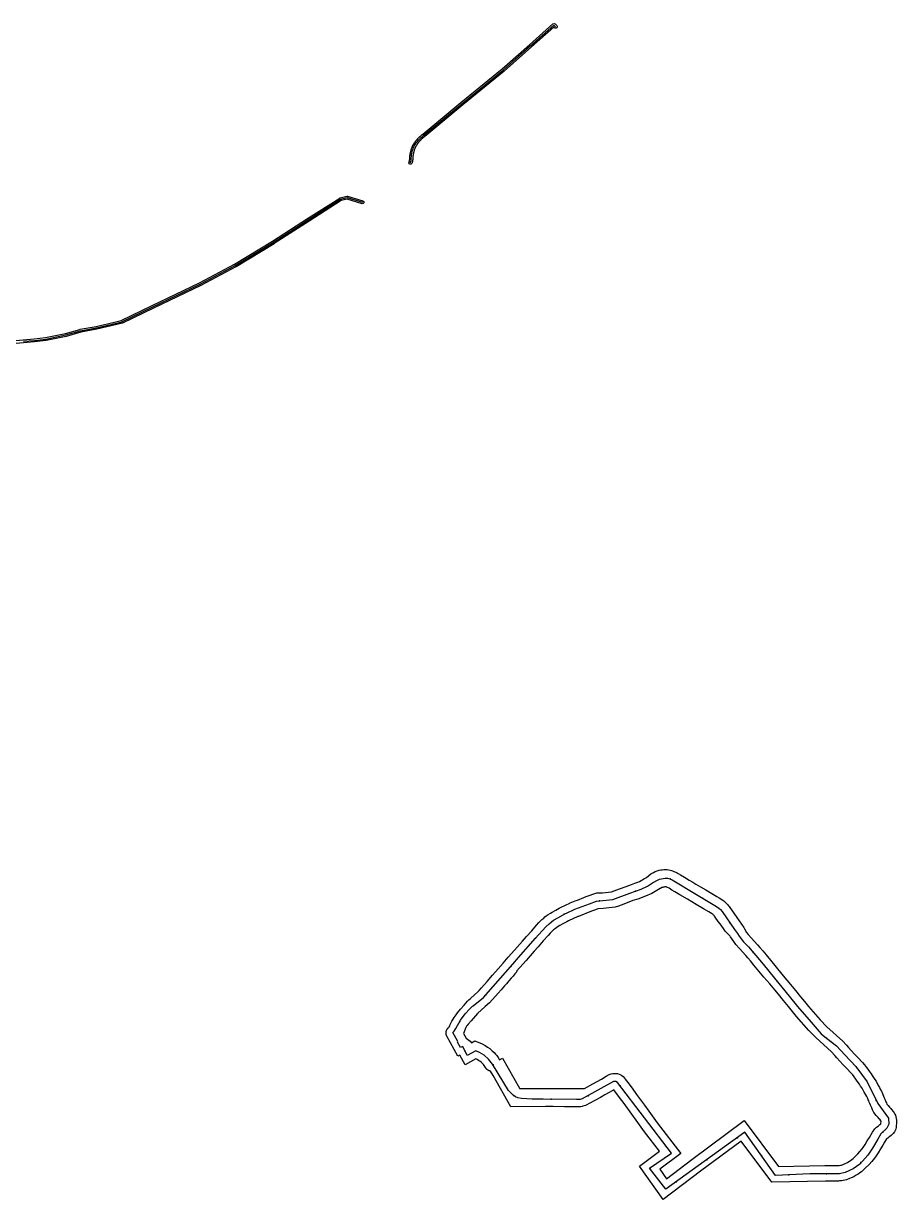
# Model space of a CAD drawing. Header units: inches. Extents: x 87993 to 113012, y 435073 to 454214.
# Drawn here: x 97499 to 99816, y 435473 to 438594 of the extents above; entities that cross this region are included whole.
import ezdxf

# ---------------------------------------------------------------- set-up
doc = ezdxf.new("R2010")
doc.units = ezdxf.units.IN
doc.header["$MEASUREMENT"] = 0
for name, color, linetype, true_color in [('As_waterkering_PLSA', 7, 'Continuous', 0x58e833), ('As_waterkering_Stormp', 7, 'Continuous', 0x58e833), ('Kernzone_PLSA', 7, 'Continuous', 0x4ce81c), ('Kernzone_Stormp', 7, 'Continuous', 0xa0e8a7), ('Referentiepunten_Stormp', 7, 'Continuous', 0xebe878)]:
    doc.layers.add(name, color=color, linetype=linetype, true_color=true_color)

msp = doc.modelspace()

# ---------------------------------------------------------------- linework, layer by layer
at = {"layer": 'As_waterkering_PLSA'}
for points in [[(98788, 438484.4), (98845.1, 438534.7), (98907.1, 438589.9), (98911.5, 438585.5)], [(97499.4, 437750.5), (97528.4, 437752.8), (97558.7, 437756.5), (97611.5, 437767.6), (97650.3, 437778.5), (97693, 437786.3), (97745.8, 437798.6), (97760.1, 437802.4), (97842.4, 437842.2), (97967.9, 437902.5), (98061.3, 437951.8), (98162.3, 438013), (98255, 438072.7), (98340.7, 438127.5), (98358.3, 438132.1), (98399.1, 438119.5)]]:
    msp.add_lwpolyline(points, dxfattribs=at)
msp.add_lwpolyline([(98526.3, 438224.3, 0.092943), (98528.4, 438237.2, -0.095129), (98536.4, 438269, -0.101157), (98561.6, 438297.2), (98662.7, 438381), (98772.2, 438470.4), (98788, 438484.4)], format="xyb", dxfattribs=at)
at = {"layer": 'As_waterkering_Stormp'}
for points in [[(99171.4, 436314.8), (99171.9, 436315.1), (99179.7, 436319.4), (99187.4, 436322.9), (99192.1, 436324.3), (99197, 436325.1), (99202.4, 436325.5), (99208.5, 436325.3), (99214.6, 436323.7), (99221, 436321), (99285.6, 436282.1), (99338.6, 436250.7), (99344.2, 436246.4), (99348.9, 436242.5), (99353.3, 436237.1), (99386.2, 436189.7), (99394.1, 436178.5)], [(98940.4, 436232.8), (98962.6, 436243), (99001.4, 436257.9), (99019.9, 436264.7), (99036.6, 436266.3), (99063.6, 436269), (99108.5, 436285.5), (99138.2, 436296.4), (99155, 436304.3), (99171.4, 436314.8)], [(98692.7, 435987.1), (98720.2, 436009), (98746.1, 436038.2), (98798.3, 436097.7), (98813.2, 436115.1), (98858.4, 436166.6), (98885.7, 436196.9), (98894.1, 436204.8), (98900.1, 436209.7), (98906.1, 436213.8), (98917.6, 436220.7), (98938, 436231.7), (98940.4, 436232.8)], [(99394.1, 436178.5), (99398.6, 436172.1), (99410.2, 436157), (99423.6, 436143.1), (99461.9, 436097.2), (99491.9, 436060.5), (99531.4, 436012.5), (99553.5, 435984.7), (99589.4, 435943.3), (99616.1, 435912.5), (99630.6, 435901.1)], [(98744.3, 435832.3), (98744.2, 435832.4), (98733.7, 435845.2), (98721.9, 435855.7), (98709.5, 435862.6), (98699.4, 435867.6), (98677.1, 435855.4), (98665, 435879.1), (98658.8, 435876), (98650.9, 435890.8), (98652.4, 435891.9), (98639.1, 435915.7), (98642.6, 435919.4), (98646.9, 435927.1), (98659.1, 435949.1), (98671.7, 435965.2), (98683.3, 435977.7), (98690.8, 435985.6), (98692.7, 435987.1)], [(99630.6, 435901.1), (99656.4, 435880.9), (99679, 435856.7), (99708.2, 435825.5), (99738, 435785.4), (99766.2, 435727.6), (99794.8, 435688.9), (99795.6, 435672.6), (99790.5, 435662.2), (99774.9, 435646.8), (99766.3, 435633.2), (99752.2, 435608.9), (99739.6, 435590.7), (99718.4, 435567), (99701.5, 435554.5), (99680.1, 435544.7), (99664.4, 435541.2), (99625.9, 435540.9)], [(99625.9, 435540.9), (99586.4, 435540.7), (99494.8, 435536.9), (99413.5, 435651.2), (99204.2, 435500), (99160.6, 435556), (99218.6, 435595.5), (99076.1, 435783.2), (99071.3, 435786.2), (99065.3, 435786.2), (98990.1, 435744.2), (98982, 435739.9), (98976.4, 435738.2), (98966.8, 435738.2), (98878, 435739.1), (98849.3, 435738.8), (98820.8, 435740.8), (98810.8, 435742.5), (98804.7, 435745), (98799.2, 435749.4), (98786.5, 435762.4), (98744.3, 435832.3)]]:
    msp.add_lwpolyline(points, dxfattribs=at)
at = {"layer": 'Kernzone_PLSA'}
msp.add_lwpolyline([(98908.7, 438582.7), (98906.9, 438584.5), (98847.7, 438531.7), (98774.8, 438467.4), (98774.7, 438467.3), (98665.2, 438377.9), (98564.2, 438294.2), (98564.2, 438294.2, -0.011803), (98564, 438294), (98563.3, 438293.5), (98562.7, 438293), (98562, 438292.5), (98561.4, 438292), (98560.7, 438291.5), (98560.1, 438291), (98559.5, 438290.4), (98558.8, 438289.9), (98558.2, 438289.3), (98557.6, 438288.8), (98557, 438288.2), (98556.3, 438287.7), (98555.7, 438287.1), (98555.1, 438286.5), (98554.6, 438285.9), (98554, 438285.4), (98553.4, 438284.8), (98552.8, 438284.2), (98552.2, 438283.6), (98551.7, 438283), (98551.1, 438282.3), (98550.5, 438281.7), (98550, 438281.1), (98549.5, 438280.5), (98548.9, 438279.9), (98548.4, 438279.2), (98547.8, 438278.6), (98547.3, 438277.9), (98546.8, 438277.3), (98546.3, 438276.6), (98545.8, 438276), (98545.3, 438275.3), (98544.8, 438274.6), (98544.3, 438273.9), (98543.8, 438273.3), (98543.4, 438272.6), (98542.9, 438271.9), (98542.5, 438271.2), (98542, 438270.5), (98541.5, 438269.8), (98541.1, 438269.1), (98540.7, 438268.4), (98540.2, 438267.7), (98539.9, 438267.1), (98539.7, 438266.6), (98539.3, 438265.9), (98539, 438265.2), (98538.7, 438264.4), (98538.4, 438263.7), (98538.1, 438263), (98537.9, 438262.2), (98537.6, 438261.5), (98537.3, 438260.8), (98537, 438260), (98536.8, 438259.3), (98536.5, 438258.5), (98536.3, 438257.8), (98536, 438257.1), (98535.8, 438256.3), (98535.6, 438255.6), (98535.4, 438254.8), (98535.2, 438254), (98535, 438253.3), (98534.8, 438252.5), (98534.6, 438251.8), (98534.4, 438251), (98534.2, 438250.2), (98534.1, 438249.5), (98533.9, 438248.7), (98533.8, 438247.9), (98533.6, 438247.1), (98533.5, 438246.4), (98533.4, 438245.6), (98533.2, 438244.8), (98533.1, 438244), (98533, 438243.3), (98532.9, 438242.5), (98532.8, 438241.7), (98532.7, 438240.9), (98532.7, 438240.1), (98532.6, 438239.4), (98532.5, 438238.6), (98532.5, 438237.8), (98532.4, 438237.1), (98532.4, 438236.7), (98532.4, 438236.2), (98532.4, 438235.6), (98532.4, 438235), (98532.4, 438234.4), (98532.4, 438233.8), (98532.3, 438233.2), (98532.3, 438232.6), (98532.2, 438232.1), (98532.1, 438231.5), (98532.1, 438230.9), (98532, 438230.3), (98531.9, 438229.7), (98531.8, 438229.1), (98531.7, 438228.6), (98531.5, 438228), (98531.4, 438227.4), (98531.3, 438226.9), (98531.1, 438226.3), (98531, 438225.7), (98530.8, 438225.2), (98530.6, 438224.6), (98530.5, 438224), (98530.3, 438223.5), (98530.1, 438222.9, -0.269191), (98527, 438220.3, -0.574379), (98522.5, 438225.6), (98522.7, 438226.1), (98522.9, 438226.5), (98523, 438227), (98523.1, 438227.4), (98523.3, 438227.9), (98523.4, 438228.3), (98523.5, 438228.8), (98523.6, 438229.2), (98523.7, 438229.7), (98523.8, 438230.2), (98523.9, 438230.6), (98524, 438231.1), (98524.1, 438231.5), (98524.1, 438232), (98524.2, 438232.5), (98524.2, 438232.9), (98524.3, 438233.4), (98524.3, 438233.9), (98524.4, 438234.3), (98524.4, 438234.8), (98524.4, 438235.3), (98524.4, 438235.7), (98524.4, 438236.2), (98524.4, 438236.7), (98524.4, 438237.2), (98524.4, 438237.5), (98524.5, 438238.3), (98524.5, 438239.2), (98524.6, 438240), (98524.7, 438240.9), (98524.8, 438241.8), (98524.9, 438242.6), (98525, 438243.5), (98525.1, 438244.3), (98525.2, 438245.2), (98525.3, 438246), (98525.5, 438246.9), (98525.6, 438247.7), (98525.7, 438248.6), (98525.9, 438249.4), (98526.1, 438250.3), (98526.2, 438251.1), (98526.4, 438251.9), (98526.6, 438252.8), (98526.8, 438253.6), (98527, 438254.5), (98527.2, 438255.3), (98527.4, 438256.1), (98527.7, 438257), (98527.9, 438257.8), (98528.2, 438258.6), (98528.4, 438259.4), (98528.7, 438260.3), (98528.9, 438261.1), (98529.2, 438261.9), (98529.5, 438262.7), (98529.8, 438263.5), (98530.1, 438264.3), (98530.4, 438265.1), (98530.7, 438265.9), (98531, 438266.7), (98531.3, 438267.5), (98531.7, 438268.3), (98532, 438269.1), (98532.4, 438269.9), (98532.7, 438270.7), (98532.9, 438271), (98533.4, 438271.8), (98533.8, 438272.6), (98534.3, 438273.3), (98534.8, 438274.1), (98535.3, 438274.9), (98535.8, 438275.6), (98536.3, 438276.4), (98536.8, 438277.1), (98537.3, 438277.9), (98537.8, 438278.6), (98538.3, 438279.3), (98538.9, 438280.1), (98539.4, 438280.8), (98540, 438281.5), (98540.5, 438282.2), (98541.1, 438282.9), (98541.6, 438283.6), (98542.2, 438284.3), (98542.8, 438285), (98543.4, 438285.7), (98544, 438286.4), (98544.6, 438287.1), (98545.2, 438287.7), (98545.8, 438288.4), (98546.4, 438289.1), (98547, 438289.7), (98547.7, 438290.4), (98548.3, 438291), (98548.9, 438291.6), (98549.6, 438292.3), (98550.2, 438292.9), (98550.9, 438293.5), (98551.6, 438294.1), (98552.2, 438294.7), (98552.9, 438295.3), (98553.6, 438295.9), (98554.3, 438296.5), (98555, 438297.1), (98555.7, 438297.7), (98556.4, 438298.2), (98557.1, 438298.8), (98557.8, 438299.4), (98558.5, 438299.9), (98559.1, 438300.4), (98660.2, 438384.1), (98769.6, 438473.4), (98842.4, 438537.6), (98904.4, 438592.9, -0.396649), (98909.9, 438592.8), (98914.3, 438588.4, -0.245602), (98915.4, 438584.8, -0.605706)], format="xyb", close=True, dxfattribs=at)
msp.add_lwpolyline([(97478.9, 437752.8), (97528, 437756.8), (97558, 437760.4), (97610.5, 437771.4), (97649.2, 437782.3), (97649.6, 437782.4), (97692.2, 437790.2), (97744.8, 437802.4), (97758.7, 437806.1), (97840.7, 437845.8), (97966.1, 437906), (98059.3, 437955.3), (98160.2, 438016.4), (98252.8, 438076.1), (98338.5, 438130.8, -0.078448), (98339.7, 438131.3), (98357.3, 438135.9, -0.139067), (98359.4, 438135.9), (98400.3, 438123.4, -1), (98397.9, 438115.7), (98358.2, 438127.9), (98342.3, 438123.8), (98257.1, 438069.4), (98164.5, 438009.7), (98164.4, 438009.6), (98063.3, 437948.4), (98063.2, 437948.3), (97969.8, 437898.9), (97969.7, 437898.8), (97844.2, 437838.6), (97761.9, 437798.8), (97761.5, 437798.6), (97761.2, 437798.5), (97746.8, 437794.7), (97746.7, 437794.7), (97693.9, 437782.4), (97693.7, 437782.4), (97651.2, 437774.6), (97612.5, 437763.7), (97612.3, 437763.6), (97559.5, 437752.5), (97559.3, 437752.5), (97559.1, 437752.5), (97528.9, 437748.8), (97528.7, 437748.8), (97479.6, 437744.8)], format="xyb", dxfattribs=at)
at = {"layer": 'Kernzone_Stormp'}
for points in [[(99196.5, 435472.9, 0), (99134.2, 435561.5, 0), (99187, 435601.2, 0), (99147.7, 435652.1, 0), (99125.2, 435683.2, 0), (99113.5, 435699.7, 0), (99093.2, 435727.7, 0), (99081.2, 435744, 0), (99066.3, 435764.3, 0), (99053.3, 435756.9, 0), (99042.3, 435750.7, 0), (99030.4, 435743.9, 0), (99015.4, 435735.4, 0), (99002.6, 435728.5, 0), (98992.3, 435723.4, 0), (98990.4, 435722.5, 0), (98987.5, 435721.4, 0), (98984.1, 435720.4, 0), (98981.9, 435719.8, 0), (98978.7, 435719.2, 0), (98975.7, 435718.9, 0), (98972.4, 435718.7, 0), (98970, 435718.7, 0), (98965.7, 435718.8, 0), (98961.7, 435718.8, 0), (98934.8, 435719.2, 0), (98904.6, 435719.6, 0), (98885, 435719.9, 0), (98792.3, 435719, 0), (98745.6, 435801.6, 0), (98738.9, 435813.5, 0), (98738.6, 435813.5, 0), (98738.3, 435813.6, 0), (98738, 435813.6, 0), (98737.7, 435813.7, 0), (98737.4, 435813.8, 0), (98737.1, 435813.8, 0), (98736.8, 435813.9, 0), (98736.5, 435814, 0), (98736.2, 435814.1, 0), (98735.9, 435814.2, 0), (98735.6, 435814.3, 0), (98735.3, 435814.4, 0), (98735, 435814.5, 0), (98734.7, 435814.6, 0), (98734.4, 435814.8, 0), (98734.1, 435814.9, 0), (98733.8, 435815, 0), (98733.5, 435815.1, 0), (98733.3, 435815.3, 0), (98733, 435815.4, 0), (98732.7, 435815.6, 0), (98732.4, 435815.7, 0), (98732.2, 435815.9, 0), (98731.9, 435816.1, 0), (98731.6, 435816.2, 0), (98731.4, 435816.4, 0), (98731.1, 435816.6, 0), (98730.9, 435816.8, 0), (98730.6, 435816.9, 0), (98730.4, 435817.1, 0), (98730.1, 435817.3, 0), (98729.9, 435817.5, 0), (98729.6, 435817.8, 0), (98729.4, 435817.9, 0), (98729.2, 435818.2, 0), (98728.9, 435818.4, 0), (98728.7, 435818.6, 0), (98728.5, 435818.8, 0), (98728.3, 435819.1, 0), (98728.1, 435819.3, 0), (98727.9, 435819.5, 0), (98727.7, 435819.8, 0), (98727.5, 435820, 0), (98727.3, 435820.2, 0), (98727.1, 435820.5, 0), (98726.9, 435820.8, 0), (98726.7, 435821, 0), (98726.5, 435821.2, 0), (98726.4, 435821.5, 0), (98726.2, 435821.8, 0), (98726, 435822.1, 0), (98725.9, 435822.3, 0), (98725.5, 435822.9, 0), (98723.6, 435825.9, 0), (98721.6, 435828.7, 0), (98719.8, 435830.9, 0), (98717.3, 435833.7, 0), (98714.8, 435836.2, 0), (98710.2, 435840, 0), (98707.2, 435842.2, 0), (98703.4, 435844.7, 0), (98700, 435846.4, 0), (98671.5, 435830.2, 0), (98657.4, 435855.7, 0), (98652.2, 435853.6, 0), (98623, 435906.3, 0), (98622.9, 435906.5, 0), (98622.7, 435906.8, 0), (98622.6, 435907.1, 0), (98622.4, 435907.3, 0), (98622.3, 435907.6, 0), (98622.2, 435907.9, 0), (98622, 435908.2, 0), (98621.9, 435908.5, 0), (98621.8, 435908.8, 0), (98621.7, 435909.1, 0), (98621.6, 435909.4, 0), (98621.5, 435909.7, 0), (98621.4, 435910, 0), (98621.3, 435910.3, 0), (98621.3, 435910.6, 0), (98621.2, 435910.9, 0), (98621.1, 435911.2, 0), (98621.1, 435911.5, 0), (98621, 435911.8, 0), (98620.9, 435912.1, 0), (98620.9, 435912.4, 0), (98620.9, 435912.8, 0), (98620.8, 435913.1, 0), (98620.8, 435913.4, 0), (98620.8, 435913.7, 0), (98620.7, 435914, 0), (98620.7, 435914.3, 0), (98620.7, 435914.6, 0), (98620.7, 435914.9, 0), (98620.7, 435915.2, 0), (98620.7, 435915.6, 0), (98620.7, 435915.9, 0), (98620.8, 435916.2, 0), (98620.8, 435916.5, 0), (98620.8, 435916.8, 0), (98620.8, 435917.1, 0), (98620.9, 435917.4, 0), (98620.9, 435917.8, 0), (98621, 435918.1, 0), (98621, 435918.4, 0), (98621.1, 435918.7, 0), (98621.2, 435919, 0), (98621.2, 435919.3, 0), (98621.3, 435919.6, 0), (98621.4, 435919.9, 0), (98621.5, 435920.2, 0), (98621.6, 435920.5, 0), (98621.7, 435920.8, 0), (98621.8, 435921.1, 0), (98621.9, 435921.4, 0), (98622, 435921.7, 0), (98622.1, 435922, 0), (98622.2, 435922.2, 0), (98622.4, 435922.6, 0), (98622.5, 435922.8, 0), (98622.6, 435923.1, 0), (98622.8, 435923.4, 0), (98622.9, 435923.7, 0), (98623.1, 435923.9, 0), (98623.2, 435924.2, 0), (98623.4, 435924.5, 0), (98623.6, 435924.8, 0), (98623.8, 435925, 0), (98623.9, 435925.3, 0), (98624.1, 435925.5, 0), (98624.3, 435925.8, 0), (98624.5, 435926, 0), (98624.7, 435926.3, 0), (98624.9, 435926.5, 0), (98625.1, 435926.8, 0), (98625.3, 435927, 0), (98625.5, 435927.2, 0), (98625.7, 435927.5, 0), (98625.9, 435927.7, 0), (98626.2, 435927.9, 0), (98626.4, 435928.1, 0), (98626.6, 435928.3, 0), (98627.9, 435929.5, 0), (98628.9, 435930.9, 0), (98630.3, 435933.6, 0), (98632, 435937.4, 0), (98635.8, 435946, 0), (98639.2, 435951.7, 0), (98642.2, 435956.2, 0), (98647.3, 435963.3, 0), (98651.4, 435968.6, 0), (98658.7, 435977.8, 0), (98669, 435988.7, 0), (98677.6, 435999.2, 0), (98680.9, 436002.7, 0), (98685.3, 436006.6, 0), (98696.4, 436016.2, 0), (98704.6, 436023.7, 0), (98708.6, 436027.8, 0), (98715.2, 436035, 0), (98729.4, 436051.1, 0), (98744, 436067.9, 0), (98759, 436085.1, 0), (98772.1, 436100.2, 0), (98785.8, 436115.8, 0), (98802.1, 436134.4, 0), (98823.4, 436158.6, 0), (98834.3, 436171, 0), (98847.9, 436186.3, 0), (98860.9, 436201.1, 0), (98867, 436207.8, 0), (98871.4, 436212.4, 0), (98875.3, 436216.1, 0), (98879.8, 436219.9, 0), (98883.2, 436222.7, 0), (98886.6, 436225.3, 0), (98891.8, 436228.9, 0), (98897.6, 436232.5, 0), (98902.6, 436235.4, 0), (98911.9, 436240.7, 0), (98912.2, 436240.8, 0), (98921.1, 436245.8, 0), (98926.3, 436248.6, 0), (98949.6, 436259.5, 0), (98950.1, 436259.8, 0), (98963.4, 436265.2, 0), (98969.5, 436267.7, 0), (98986.7, 436274.7, 0), (98992.2, 436276.9, 0), (99020.6, 436286.5, 0), (99035.5, 436286.8, 0), (99059.9, 436289.4, 0), (99081.4, 436297.2, 0), (99098.4, 436303.9, 0), (99112.5, 436309.1, 0), (99121.4, 436312.4, 0), (99129.3, 436315.3, 0), (99134.2, 436317.2, 0), (99138.1, 436319.1, 0), (99142, 436321.3, 0), (99145.6, 436323.5, 0), (99152.4, 436327.5, 0), (99164.1, 436336.8, 0), (99171.5, 436340.8, 0), (99175.9, 436343.1, 0), (99180.7, 436345, 0), (99186.5, 436346.7, 0), (99190.8, 436347.6, 0), (99194.5, 436348.1, 0), (99198.3, 436348.5, 0), (99202.5, 436348.6, 0), (99207.5, 436348.3, 0), (99211.4, 436347.8, 0), (99215.4, 436346.9, 0), (99218.7, 436346, 0), (99221.4, 436345.1, 0), (99225.4, 436343.7, 0), (99227.8, 436342.7, 0), (99230.5, 436341.4, 0), (99233.7, 436339.8, 0), (99236.4, 436338.3, 0), (99243.2, 436334.3, 0), (99253.5, 436328.1, 0), (99266, 436320.7, 0), (99275.3, 436315.1, 0), (99283.6, 436310.2, 0), (99296, 436302.8, 0), (99309.7, 436294.6, 0), (99326.2, 436284.8, 0), (99339, 436277.1, 0), (99345.5, 436273.3, 0), (99350.3, 436270.4, 0), (99353.7, 436268.2, 0), (99357.6, 436265.3, 0), (99359.8, 436263.5, 0), (99362.1, 436261.5, 0), (99364, 436259.6, 0), (99365.9, 436257.7, 0), (99368.3, 436255, 0), (99370.6, 436252.4, 0), (99372, 436250.2, 0), (99392.1, 436221.7, 0), (99411.1, 436194.7, 0), (99413, 436191.3, 0), (99418.4, 436181.6, 0), (99422.6, 436176.2, 0), (99430.7, 436166.9, 0), (99447.6, 436148.6, 0), (99453.6, 436141.8, 0), (99461.1, 436132.7, 0), (99470, 436121.8, 0), (99496.6, 436089.3, 0), (99511.4, 436071.3, 0), (99515.6, 436066.2, 0), (99524.9, 436055.1, 0), (99534.4, 436043.5, 0), (99548, 436027.2, 0), (99561.3, 436011.1, 0), (99571.9, 435998, 0), (99582.4, 435985.3, 0), (99613.6, 435949.4, 0), (99631.4, 435930.7, 0), (99673.5, 435892.7, 0), (99683.2, 435882.4, 0), (99688.4, 435876, 0), (99703.8, 435859.6, 0), (99713.5, 435849.3, 0), (99725.9, 435836.2, 0), (99731.3, 435830.1, 0), (99733.8, 435827, 0), (99736.7, 435823.2, 0), (99740.1, 435818.7, 0), (99743.9, 435813.1, 0), (99748.6, 435806.2, 0), (99751.6, 435801.7, 0), (99754.9, 435796.8, 0), (99758.3, 435791.7, 0), (99761.8, 435786.8, 0), (99766.8, 435777.5, 0), (99770.9, 435769.9, 0), (99773.9, 435764.1, 0), (99775.9, 435760, 0), (99778.5, 435754.5, 0), (99780, 435751.1, 0), (99781.7, 435747, 0), (99783.4, 435742.9, 0), (99785, 435738.8, 0), (99787.7, 435732.5, 0), (99789.3, 435729.1, 0), (99790.8, 435726.3, 0), (99791.3, 435725.3, 0), (99793.6, 435722, 0), (99797.4, 435718.1, 0), (99800.8, 435714.4, 0), (99803.1, 435711.8, 0), (99807.2, 435706.3, 0), (99809.8, 435702.8, 0), (99811.5, 435699.7, 0), (99813.1, 435696.3, 0), (99814.4, 435692.5, 0), (99815.4, 435688.2, 0), (99816, 435683.7, 0), (99816, 435678.2, 0), (99815.9, 435673.3, 0), (99815.6, 435669.7, 0), (99815.2, 435664.9, 0), (99814, 435659.4, 0), (99811.1, 435652.8, 0), (99807.5, 435648.1, 0), (99804.5, 435645.2, 0), (99801.7, 435642.9, 0), (99798.1, 435640, 0), (99795.6, 435638, 0), (99793, 435635.9, 0), (99790.5, 435634.2, 0), (99789.8, 435633.8, 0), (99786.8, 435629.4, 0), (99784, 435624.6, 0), (99779.5, 435616.8, 0), (99773.8, 435607.1, 0), (99767.5, 435596.8, 0), (99761.9, 435588.6, 0), (99758, 435582.7, 0), (99750.3, 435573.7, 0), (99743.3, 435565.6, 0), (99733, 435555.6, 0), (99728.3, 435551.4, 0), (99722.8, 435546.6, 0), (99718.8, 435543.7, 0), (99714.4, 435540.4, 0), (99707.7, 435536.3, 0), (99702.7, 435533.4, 0), (99696.1, 435530.6, 0), (99691.4, 435528.5, 0), (99683.2, 435525.3, 0), (99678.6, 435524.1, 0), (99674.9, 435523.2, 0), (99669.9, 435522.4, 0), (99667.6, 435522.2, 0), (99665.2, 435522, 0), (99662, 435521.8, 0), (99657.1, 435521.8, 0), (99639.4, 435521.8, 0), (99627.8, 435521.5, 0), (99485.4, 435518.6, 0), (99403.8, 435627.8, 0), (99296.3, 435547.7, 0)], [(99205.6, 435527.7, 0), (99273, 435579, 0), (99411.7, 435682.3, 0), (99503.2, 435560, 0), (99626.3, 435562.9, 0), (99639.5, 435562.8, 0), (99657, 435562.8, 0), (99660.8, 435562.8, 0), (99662.3, 435562.9, 0), (99663.5, 435563, 0), (99664.3, 435563.1, 0), (99667.3, 435563.6, 0), (99668.8, 435563.9, 0), (99670.3, 435564.3, 0), (99675.9, 435566.5, 0), (99679.8, 435568.2, 0), (99684.3, 435570.1, 0), (99686.9, 435571.6, 0), (99691.5, 435574.4, 0), (99694.4, 435576.6, 0), (99697.1, 435578.6, 0), (99701.1, 435582.1, 0), (99705, 435585.6, 0), (99713.4, 435593.8, 0), (99719.2, 435600.5, 0), (99725.2, 435607.4, 0), (99727.7, 435611.3, 0), (99733, 435619.1, 0), (99738.6, 435628.2, 0), (99744.1, 435637.5, 0), (99748.5, 435645.2, 0), (99752.2, 435651.5, 0), (99758.5, 435660.5, 0), (99763.1, 435665, 0), (99767.1, 435667.9, 0), (99769, 435669.2, 0), (99769.8, 435669.8, 0), (99772.2, 435671.8, 0), (99774.8, 435673.9, 0), (99774.9, 435675.1, 0), (99775, 435678.7, 0), (99775, 435680.9, 0), (99774.2, 435682, 0), (99771.4, 435685.8, 0), (99770.5, 435686.8, 0), (99767.4, 435690.1, 0), (99761.8, 435695.9, 0), (99756.2, 435704, 0), (99754.5, 435707.2, 0), (99752.7, 435710.7, 0), (99750.3, 435715.7, 0), (99747.1, 435723.1, 0), (99745.4, 435727.4, 0), (99743.8, 435731.4, 0), (99742.3, 435735, 0), (99741.1, 435737.6, 0), (99738.9, 435742.4, 0), (99737.3, 435745.8, 0), (99734.7, 435750.8, 0), (99730.7, 435758.1, 0), (99727, 435765, 0), (99724.8, 435768.1, 0), (99720.8, 435773.9, 0), (99717.5, 435778.9, 0), (99714.6, 435783.2, 0), (99710, 435789.9, 0), (99706.6, 435795, 0), (99704, 435798.6, 0), (99701.7, 435801.5, 0), (99700, 435803.6, 0), (99695.6, 435808.5, 0), (99683.7, 435821.2, 0), (99673.9, 435831.5, 0), (99657.5, 435849, 0), (99652.3, 435855.4, 0), (99643.7, 435864.6, 0), (99601.7, 435902.4, 0), (99583.2, 435921.8, 0), (99551.1, 435958.8, 0), (99540.1, 435972.1, 0), (99529.5, 435985.1, 0), (99516.4, 436001, 0), (99502.8, 436017.4, 0), (99493.3, 436028.9, 0), (99484, 436040.1, 0), (99479.8, 436045.3, 0), (99464.1, 436062.6, 0), (99437.5, 436095.2, 0), (99428.6, 436106, 0), (99421.6, 436114.6, 0), (99416.4, 436120.5, 0), (99399.4, 436138.8, 0), (99390.1, 436149.6, 0), (99384.2, 436157.2, 0), (99375.6, 436170.3, 0), (99374.6, 436171.7, 0), (99361.4, 436185.3, 0), (99356.8, 436191.9, 0), (99352.2, 436198.3, 0), (99347.9, 436204.5, 0), (99343.2, 436211.1, 0), (99335.1, 436222.6, 0), (99333.5, 436224.8, 0), (99332, 436226.5, 0), (99330.8, 436227.8, 0), (99329.5, 436228.9, 0), (99328.2, 436229.9, 0), (99325, 436232, 0), (99318.4, 436235.9, 0), (99303.9, 436244.5, 0), (99284.2, 436256.2, 0), (99261.4, 436269.8, 0), (99241.4, 436281.6, 0), (99227.5, 436289.8, 0), (99220.2, 436294.2, 0), (99212.6, 436298.8, 0), (99208.5, 436300.8, 0), (99206.4, 436301.8, 0), (99205.6, 436302.2, 0), (99204.7, 436302.4, 0), (99203.9, 436302.5, 0), (99202.3, 436302.5, 0), (99201.3, 436302.4, 0), (99199.3, 436302.2, 0), (99197.9, 436301.9, 0), (99195.6, 436301.2, 0), (99193.7, 436300.6, 0), (99189.6, 436298.6, 0), (99189.1, 436298.3, 0), (99167, 436285.2, 0), (99149.7, 436277.6, 0), (99129.6, 436270.3, 0), (99116.7, 436266.1, 0), (99096.7, 436258.5, 0), (99085.5, 436254.3, 0), (99078.3, 436251.6, 0), (99069.4, 436249.1, 0), (99037.3, 436245.4, 0), (99023.9, 436244.1, 0), (99016.9, 436241.6, 0), (99006.8, 436237.7, 0), (98971.9, 436224.3, 0), (98970.3, 436223.7, 0), (98945.7, 436212.5, 0), (98940.8, 436209.8, 0), (98933.8, 436206, 0), (98932.3, 436205.1, 0), (98922.8, 436199.8, 0), (98918.6, 436197.3, 0), (98914.5, 436194.8, 0), (98910.8, 436192.1, 0), (98908.4, 436190.4, 0), (98906.1, 436188.5, 0), (98902.8, 436185.7, 0), (98900.4, 436183.4, 0), (98897.1, 436179.9, 0), (98891.4, 436173.6, 0), (98878.5, 436159.1, 0), (98865, 436143.8, 0), (98854.2, 436131.5, 0), (98833, 436107.4, 0), (98816.6, 436088.7, 0), (98807.7, 436078.6, 0), (98808.5, 436077.3, 0), (98803.5, 436071.6, 0), (98798.5, 436065.9, 0), (98793.3, 436059.9, 0), (98787.5, 436053.2, 0), (98780.7, 436045.5, 0), (98775.5, 436039.6, 0), (98766.7, 436029.5, 0), (98758.6, 436020.3, 0), (98751.8, 436012.5, 0), (98743.3, 436002.9, 0), (98735.8, 435994.9, 0), (98724.7, 435984.9, 0), (98704.3, 435966.7, 0), (98687.2, 435947.1, 0), (98679.8, 435938.5, 0), (98676.8, 435935, 0), (98675, 435932.8, 0), (98673.6, 435929.6, 0), (98667.4, 435913.7, 0), (98674.5, 435901, 0), (98685.1, 435893.2, 0), (98687.9, 435888.4, 0), (98697.2, 435893.7, 0), (98716.2, 435885.9, 0), (98724.6, 435881.5, 0), (98731.1, 435877.4, 0), (98736.6, 435873.4, 0), (98743.5, 435867.5, 0), (98748.1, 435863, 0), (98752.2, 435858.4, 0), (98755.3, 435854.6, 0), (98758.6, 435850, 0), (98762.8, 435843.5, 0), (98770.6, 435847.9, 0), (98815.4, 435768.1, 0), (98815.8, 435767.4, 0), (98863, 435767.8, 0), (98902.2, 435767.5, 0), (98988.2, 435767.2, 0), (99010.1, 435779.6, 0), (99022, 435786.3, 0), (99033, 435792.6, 0), (99046, 435800, 0), (99053.4, 435804.2, 0), (99058.5, 435806.2, 0), (99063, 435807.2, 0), (99066.9, 435807.7, 0), (99070.8, 435807.7, 0), (99075.8, 435806.9, 0), (99080.3, 435805.5, 0), (99084.2, 435803.7, 0), (99087.4, 435801.8, 0), (99090.5, 435799.3, 0), (99095.1, 435794.2, 0), (99096.4, 435792.5, 0), (99103.2, 435783.2, 0), (99114.2, 435768.3, 0), (99126.3, 435751.9, 0), (99146.9, 435723.6, 0), (99158.5, 435707, 0), (99180.5, 435676.7, 0), (99243.6, 435595, 0), (99187.8, 435553, 0)]]:
    msp.add_polyline3d(points, close=True, dxfattribs=at)
at = {"layer": 'Referentiepunten_Stormp'}
for p in [(99215.1, 436323.5), (99123.4, 436291), (99027.5, 436265.4), (99301.3, 436272.8), (98934.5, 436229.8), (99374.1, 436207.1), (98858.3, 436166.5), (99435.7, 436128.6), (98792.6, 436091.2), (99499.4, 436051.5), (98726.5, 436016.1), (99562.7, 435974.1), (98656.9, 435945.1), (99630.6, 435901.1), (99641.5, 435892.6), (98670.8, 435867.7), (98745.7, 435829.9), (99711.3, 435821.3), (99082.5, 435774.8), (98801.5, 435747.6), (98899.9, 435738.8), (98997.5, 435748.3), (99762.2, 435735.7), (99143, 435695.1), (99393.8, 435636.9), (99779.9, 435651.8), (99203.4, 435615.5), (99312.7, 435578.4), (99457.4, 435589.5), (99163.5, 435552.2), (99721.8, 435570.8), (99231.6, 435519.8), (99530.2, 435538.4), (99630.2, 435541)]:
    msp.add_point(p, dxfattribs=at)

doc.saveas('drawing.dxf')
